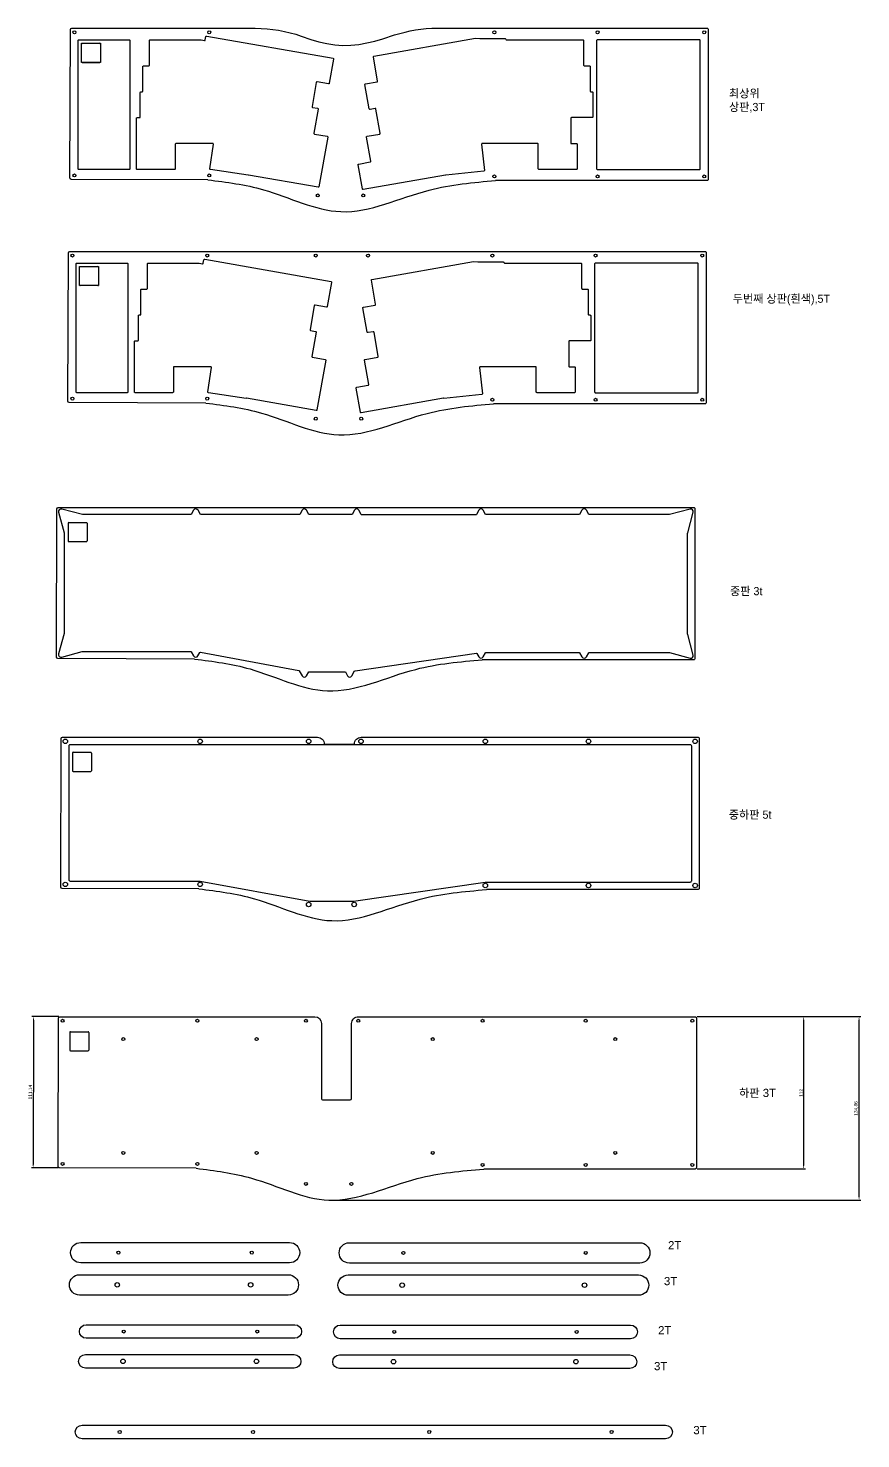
# Model space of a CAD drawing. Header units: millimetres. Extents: x 46 to 4458, y 59 to 1499.
# Drawn here: x 3242 to 3854, y 435 to 1472 of the extents above; entities that cross this region are included whole.
import ezdxf

# ---------------------------------------------------------------- set-up
doc = ezdxf.new("R2010")
doc.units = ezdxf.units.MM
doc.styles.get("Standard").update_dxf_attribs({"font": 'arial.ttf'})
doc.dimstyles.new('ISO-25', dxfattribs={"dimtxt": 2.5, "dimasz": 2.5, "dimexe": 1.25, "dimexo": 0.625, "dimtad": 1, "dimtxsty": 'Standard', "dimcen": 2.5, "dimadec": 0, "dimazin": 0, "dimtfac": 1, "dimtmove": 0, "dimatfit": 3, "dimfxl": 1, "dimarcsym": 0})

# ---------------------------------------------------------------- blocks, each defined once
blk = doc.blocks.new('*D23')
at = {"color": 0, "lineweight": -2, "transparency": 16777216}
for p, q in [((3733.9, 744.9), (3854.1, 744.9)), ((3852.8, 612.5), (3852.8, 742.4)), ((3463.9, 610), (3854.1, 610))]:
    blk.add_line(p, q, dxfattribs=at)
at = {"color": 0, "transparency": 16777216}
for points in [[(3852.4, 742.4), (3853.2, 742.4), (3852.8, 744.9)], [(3852.4, 612.5), (3853.2, 612.5), (3852.8, 610)]]:
    blk.add_solid(points, dxfattribs=at)
at = {"layer": 'Defpoints', "color": 0, "transparency": 16777216}
for p in [(3733.3, 744.9), (3852.8, 744.9), (3463.3, 610)]:
    blk.add_point(p, dxfattribs=at)
at = {"color": 0, "transparency": 16777216, "insert": (3850.7, 677.4), "char_height": 2.5, "attachment_point": 5, "rotation": 90}
blk.add_mtext('134,86', dxfattribs=at)
blk = doc.blocks.new('*D24')
at = {"color": 0, "lineweight": -2, "transparency": 16777216}
for p, q in [((3733.9, 744.9), (3813.4, 744.9)), ((3812.1, 742.4), (3812.1, 635.4)), ((3733.9, 632.9), (3813.4, 632.9))]:
    blk.add_line(p, q, dxfattribs=at)
at = {"color": 0, "transparency": 16777216}
for points in [[(3811.7, 742.4), (3812.5, 742.4), (3812.1, 744.9)], [(3811.7, 635.4), (3812.5, 635.4), (3812.1, 632.9)]]:
    blk.add_solid(points, dxfattribs=at)
at = {"layer": 'Defpoints', "color": 0, "transparency": 16777216}
for p in [(3733.3, 744.9), (3733.3, 632.9), (3812.1, 632.9)]:
    blk.add_point(p, dxfattribs=at)
at = {"color": 0, "transparency": 16777216, "insert": (3810.2, 688.9), "char_height": 2.5, "attachment_point": 5, "rotation": 90}
blk.add_mtext('112', dxfattribs=at)
blk = doc.blocks.new('*D45')
at = {"color": 0, "lineweight": -2, "transparency": 16777216}
for p, q in [((3264.9, 744.9), (3245, 744.9)), ((3246.2, 742.4), (3245.9, 636.3)), ((3264.6, 633.7), (3244.7, 633.8))]:
    blk.add_line(p, q, dxfattribs=at)
at = {"color": 0, "transparency": 16777216}
for points in [[(3245.8, 742.4), (3246.7, 742.4), (3246.3, 744.9)], [(3245.5, 636.3), (3246.4, 636.3), (3245.9, 633.8)]]:
    blk.add_solid(points, dxfattribs=at)
at = {"layer": 'Defpoints', "color": 0, "transparency": 16777216}
for p in [(3265.5, 744.9), (3245.9, 633.8), (3265.2, 633.7)]:
    blk.add_point(p, dxfattribs=at)
at = {"color": 0, "transparency": 16777216, "insert": (3244, 689.4), "char_height": 2.5, "attachment_point": 5, "rotation": 89.8339}
blk.add_mtext('111,14', dxfattribs=at)

msp = doc.modelspace()

# ---------------------------------------------------------------- linework, layer by layer
for p, q in [((3281.9908, 1460.42397), (3294.9908, 1460.42397)), ((3281.9908, 1446.42397), (3294.9908, 1446.42397)), ((3271.63651, 1107.63041), (3271.63651, 1094.63041)), ((3272.13651, 1108.13041), (3285.13651, 1108.13041)), ((3285.63651, 1107.63041), (3285.63651, 1094.63041)), ((3272.13651, 1094.13041), (3285.13651, 1094.13041)), ((3274.80332, 938.6979), (3274.80332, 925.6979)), ((3274.80332, 938.6979), (3274.80332, 925.6979)), ((3275.30332, 939.1979), (3288.30332, 939.1979)), ((3275.30332, 939.1979), (3288.30332, 939.1979)), ((3288.80332, 938.6979), (3288.80332, 925.6979)), ((3288.80332, 938.6979), (3288.80332, 925.6979)), ((3275.30332, 925.1979), (3288.30332, 925.1979)), ((3275.30332, 925.1979), (3288.30332, 925.1979)), ((3272.77089, 733.25875), (3272.77089, 720.25875)), ((3273.27089, 733.75875), (3286.27089, 733.75875)), ((3286.77089, 733.25875), (3286.77089, 720.25875)), ((3273.27089, 719.75875), (3286.27089, 719.75875))]:
    msp.add_line(p, q)
at = {"linetype": 'Continuous'}
for p, q in [((3264.63725, 1115.72442), (3268.70228, 1100.56419)), ((3282.08797, 1113.94929), (3266.93402, 1117.99932)), ((3282.24617, 1113.94218), (3282.08797, 1113.94929)), ((3361.82015, 1113.94218), (3282.24617, 1113.94218)), ((3362.07996, 1114.09218), (3361.82015, 1113.94218)), ((3363.85531, 1117.16718), (3362.07996, 1114.09218)), ((3368.85494, 1114.04394), (3367.07959, 1117.11894)), ((3369.09477, 1113.94218), (3368.85494, 1114.04394)), ((3441.57337, 1113.94218), (3369.09477, 1113.94218)), ((3441.86496, 1114.1336), (3441.57337, 1113.94218)), ((3443.64031, 1117.2086), (3441.86496, 1114.1336)), ((3448.58817, 1114.09218), (3446.81282, 1117.16718)), ((3448.84798, 1113.94218), (3448.58817, 1114.09218)), ((3479.99453, 1113.94218), (3448.84798, 1113.94218)), ((3480.25434, 1114.09218), (3479.99453, 1113.94218)), ((3482.02968, 1117.16718), (3480.25434, 1114.09218)), ((3487.00936, 1114.09218), (3485.234, 1117.16719)), ((3487.26917, 1113.74218), (3487.00936, 1114.09218)), ((3571.35489, 1113.74218), (3487.26917, 1113.74218)), ((3571.6147, 1114.09218), (3571.35489, 1113.74218)), ((3573.39005, 1117.16718), (3571.6147, 1114.09218)), ((3578.3697, 1114.09218), (3576.59434, 1117.16718)), ((3578.6295, 1113.94218), (3578.3697, 1114.09218)), ((3647.18764, 1113.94218), (3578.6295, 1113.94218)), ((3647.44745, 1114.09218), (3647.18764, 1113.94218)), ((3649.2228, 1117.16718), (3647.44745, 1114.09218)), ((3654.20245, 1114.09218), (3652.4271, 1117.16718)), ((3654.46226, 1113.94218), (3654.20245, 1114.09218)), ((3713.32081, 1113.94218), (3654.46226, 1113.94218)), ((3713.52787, 1113.96944), (3713.32081, 1113.94218)), ((3728.67889, 1118.02914), (3713.52787, 1113.96944)), ((3726.8848, 1100.61205), (3730.93483, 1115.766)), ((3268.70228, 1100.56419), (3268.7096, 1100.4052)), ((3268.7096, 1100.4052), (3268.7096, 1026.87447)), ((3726.8577, 1100.40561), (3726.8848, 1100.61205)), ((3726.8577, 1026.07637), (3726.8577, 1100.40561)), ((3268.68234, 1026.66741), (3264.62264, 1011.51639)), ((3268.7096, 1026.87447), (3268.68234, 1026.66741)), ((3726.88496, 1025.86931), (3726.8577, 1026.07637)), ((3730.94467, 1010.71829), (3726.88496, 1025.86931)), ((3266.88842, 1009.25061), (3282.03944, 1013.31032)), ((3282.03944, 1013.31032), (3282.24649, 1013.33758)), ((3282.24649, 1013.33758), (3361.82015, 1013.33758)), ((3361.82015, 1013.33758), (3362.07996, 1013.18758)), ((3362.07996, 1013.18758), (3363.85531, 1010.11258)), ((3367.05961, 1010.11258), (3368.48038, 1012.57344)), ((3368.48038, 1012.57344), (3368.79619, 1012.71818)), ((3368.79619, 1012.71818), (3441.19662, 999.35955)), ((3482.49981, 999.08799), (3571.59529, 1012.04343)), ((3571.59529, 1012.04343), (3571.89921, 1011.89669)), ((3571.89921, 1011.89669), (3573.39005, 1009.31448)), ((3576.59434, 1009.31448), (3578.3697, 1012.38948)), ((3578.3697, 1012.38948), (3578.6295, 1012.53948)), ((3578.6295, 1012.53948), (3647.18764, 1012.53948)), ((3647.18764, 1012.53948), (3647.44745, 1012.38948)), ((3647.44745, 1012.38948), (3649.2228, 1009.31448)), ((3652.4271, 1009.31448), (3654.20245, 1012.38948)), ((3654.20245, 1012.38948), (3654.46226, 1012.53948)), ((3654.46226, 1012.53948), (3713.32081, 1012.53948)), ((3713.32081, 1012.53948), (3713.52787, 1012.51222)), ((3713.52787, 1012.51222), (3728.67889, 1008.45251)), ((3441.19662, 999.35955), (3441.40044, 999.21481)), ((3441.40044, 999.21481), (3443.60853, 995.39029)), ((3446.81282, 995.39029), (3448.50113, 998.31452)), ((3448.50113, 998.31452), (3448.76093, 998.46452)), ((3448.76093, 998.46452), (3475.08156, 998.46452)), ((3475.08156, 998.46452), (3475.34137, 998.31452)), ((3475.34137, 998.31452), (3477.02968, 995.39029)), ((3480.06077, 995.49029), (3482.11092, 999.04125)), ((3482.11092, 999.04125), (3482.49981, 999.08799))]:
    msp.add_line(p, q, dxfattribs=at)
for points in [[(3374.38804, 1360.09252), (3273.93882, 1360.39153, -0.4141981721), (3272.9418, 1361.39445), (3273.26096, 1470.53866, -0.4133573469), (3274.26096, 1471.53573), (3409.17659, 1471.53573, -0.0862527943), (3442.91714, 1465.67168), (3450.04723, 1463.27795), (3455.89866, 1461.59186), (3461.74965, 1460.23621), (3467.60422, 1459.30052), (3473.4664, 1458.87429), (3479.33932, 1459.00659), (3485.22369, 1459.63804), (3491.11979, 1460.69129), (3497.02792, 1462.08896), (3502.94839, 1463.75369), (3511.5731, 1466.55414, -0.0794089004), (3542.74204, 1471.53573), (3741.012, 1471.53573, -0.4142135624), (3742.012, 1470.53573), (3742.012, 1360.53303, -0.4142135624), (3741.012, 1359.53303), (3585.72812, 1359.53303)], [(3372.92331, 1195.96707), (3272.47408, 1196.26608, -0.4141981721), (3271.47706, 1197.269), (3271.79622, 1306.41321, -0.4133573469), (3272.79622, 1307.41028), (3739.54726, 1307.41028, -0.4142135624), (3740.54726, 1306.41028), (3740.54726, 1196.40758, -0.4142135624), (3739.54726, 1195.40758), (3584.26339, 1195.40758)], [(3364.53375, 1007.79896), (3264.08453, 1008.09798, -0.4141981721), (3263.08751, 1009.10089), (3263.40667, 1118.2451, -0.4133573469), (3264.40666, 1119.24218), (3731.1577, 1119.24218, -0.4142135624), (3732.1577, 1118.24218), (3732.1577, 1008.23948, -0.4142135624), (3731.1577, 1007.23948), (3575.87383, 1007.23948)], [(3367.70056, 838.86646), (3267.25134, 839.16547, -0.4141981721), (3266.25432, 840.16839), (3266.57348, 949.3126, -0.4133573469), (3267.57348, 950.30967), (3454.86679, 950.30967, -0.4142135624), (3459.86679, 945.30967), (3459.86679, 945.30967), (3481.94679, 945.30967), (3481.94679, 945.30967, -0.4142135624), (3486.94679, 950.30967), (3734.32452, 950.30967, -0.4142135624), (3735.32452, 949.30967), (3735.32452, 839.30697, -0.4142135624), (3734.32452, 838.30697), (3579.04065, 838.30697)], [(3365.66813, 633.42731), (3265.21891, 633.72632, -0.4141981721), (3264.22189, 634.72924), (3264.54105, 743.87344, -0.4133573469), (3265.54104, 744.87052), (3452.83436, 744.87052, -0.4142134361), (3457.83436, 739.87052), (3457.83438, 684.73178, 0.4142135674), (3458.83438, 683.73178), (3478.91438, 683.73179, 0.4142134311), (3479.91438, 684.73179), (3479.91438, 739.87052, -0.4142135624), (3484.91438, 744.87052), (3732.29208, 744.87052, -0.4142135624), (3733.29208, 743.87052), (3733.29208, 633.86782, -0.4142135624), (3732.29208, 632.86782), (3577.00821, 632.86782)]]:
    msp.add_lwpolyline(points, format="xyb")
for points in [[(3279.4658, 1462.94897), (3316.5658, 1462.94897, -0.4142135624), (3317.0658, 1462.44897), (3317.0658, 1368.19897, -0.4142135624), (3316.5658, 1367.69897), (3279.4658, 1367.69897, -0.4142135624), (3278.9658, 1368.19897), (3278.9658, 1462.44897, -0.4142135624)], [(3331.8533, 1462.94897), (3369.4533, 1462.94897), (3371.86252, 1462.52416, 0.4142135624), (3372.44175, 1462.92974), (3372.86897, 1465.35262, -0.4142135624), (3373.4482, 1465.7582), (3466.26633, 1449.39186, -0.4142135624), (3466.67191, 1448.81263), (3463.53756, 1431.03685, -0.4142135624), (3462.95833, 1430.63128), (3454.56285, 1432.11163, 0.4142135633), (3453.98362, 1431.70605), (3450.84927, 1413.93027, 0.4142135615), (3451.25485, 1413.35104), (3454.96019, 1412.69769, -0.4142135624), (3455.36577, 1412.11846), (3452.23142, 1394.34268, 0.4142135624), (3452.637, 1393.76345), (3461.97051, 1392.1177, -0.4142135624), (3462.37609, 1391.53847), (3455.93375, 1355.0021, -0.4142135624), (3455.35452, 1354.59652), (3404.26175, 1363.60556, 0.0065450795), (3404.24883, 1363.60766), (3403.93382, 1363.65474), (3403.9164, 1363.53822), (3376.14978, 1367.68797, -0.4142135624), (3375.72918, 1368.25638), (3378.40714, 1386.17506, 0.4583636437), (3377.91263, 1386.74897), (3350.9033, 1386.74897, 0.4142135624), (3350.4033, 1386.24897), (3350.4033, 1368.19897, -0.4142135624), (3349.9033, 1367.69897), (3322.3283, 1367.69897, -0.4142135624), (3321.8283, 1368.19897), (3321.8283, 1405.29897, -0.4142135624), (3322.3283, 1405.79897), (3324.1858, 1405.79897, 0.4142135624), (3324.6858, 1406.29897), (3324.6858, 1424.34897, -0.4142135624), (3325.1858, 1424.84897), (3326.0908, 1424.84897, 0.4142135624), (3326.5908, 1425.34897), (3326.5908, 1443.39897, -0.4142135624), (3327.0908, 1443.89897), (3330.8533, 1443.89897, 0.4142135624), (3331.3533, 1444.39897), (3331.3533, 1462.44897, -0.4142135624)], [(3496.33307, 1451.04586), (3570.88301, 1464.19103), (3574.2408, 1463.90147), (3592.7908, 1463.90147, -0.4003633976), (3593.29024, 1463.42522, 0.4003633976), (3593.78967, 1462.94897), (3649.9408, 1462.94897, -0.4142135624), (3650.4408, 1462.44897), (3650.4408, 1444.39897, 0.4142135624), (3650.9408, 1443.89897), (3654.7033, 1443.89897, -0.4142135624), (3655.2033, 1443.39897), (3655.2033, 1425.34897, 0.4142135624), (3655.7033, 1424.84897), (3656.6083, 1424.84897, -0.4142135624), (3657.1083, 1424.34897), (3657.1083, 1406.29897, -0.4142135624), (3656.6083, 1405.79897), (3641.4158, 1405.79897, 0.4142135624), (3640.9158, 1405.29897), (3640.9158, 1387.24897, 0.4142135624), (3641.4158, 1386.74897), (3645.1783, 1386.74897, -0.4142135624), (3645.6783, 1386.24897), (3645.6783, 1368.19897, -0.4142135624), (3645.1783, 1367.69897), (3617.6033, 1367.69897, -0.4142135624), (3617.1033, 1368.19897), (3617.1033, 1386.24897, 0.4142135624), (3616.6033, 1386.74897), (3575.94071, 1386.74897, 0.4452286857), (3575.44345, 1386.1967), (3577.46274, 1366.9844, -0.4142135624), (3577.01775, 1366.43488), (3549.09654, 1363.50024), (3549.08403, 1363.61933), (3548.9638, 1363.60669), (3488.48429, 1352.94253, -0.4142135624), (3487.90506, 1353.34811), (3484.77071, 1371.12389, -0.4142135624), (3485.17629, 1371.70311), (3493.57178, 1373.18346, 0.4142135624), (3493.97736, 1373.76269), (3490.84301, 1391.53847, -0.4142135624), (3491.24859, 1392.1177), (3500.58211, 1393.76345, 0.4142135624), (3500.98769, 1394.34268), (3497.85334, 1412.11846, 0.4142135624), (3497.27411, 1412.52404), (3493.47272, 1411.85375, -0.4142135624), (3492.89349, 1412.25933), (3489.75914, 1430.03511, -0.4142135624), (3490.16472, 1430.61434), (3498.65626, 1432.11163, 0.4142135624), (3499.06184, 1432.69085), (3495.92749, 1450.46663, -0.4142135624)], [(3660.4658, 1367.69897), (3735.6658, 1367.69897, 0.4142135624), (3736.1658, 1368.19897), (3736.1658, 1462.44897, 0.4142135624), (3735.6658, 1462.94897), (3660.4658, 1462.94897, 0.4142135624), (3659.9658, 1462.44897), (3659.9658, 1368.19897, 0.4142135624)], [(3278.00107, 1298.82352), (3315.10107, 1298.82352, -0.4142135624), (3315.60107, 1298.32352), (3315.60107, 1204.07352, -0.4142135624), (3315.10107, 1203.57352), (3278.00107, 1203.57352, -0.4142135624), (3277.50107, 1204.07352), (3277.50107, 1298.32352, -0.4142135624)], [(3330.38857, 1298.82352), (3367.98857, 1298.82352), (3370.39779, 1298.39871, 0.4142135624), (3370.97701, 1298.80429), (3371.40423, 1301.22717, -0.4142135624), (3371.98346, 1301.63275), (3464.80159, 1285.26641, -0.4142135624), (3465.20717, 1284.68718), (3462.07282, 1266.9114, -0.4142135624), (3461.4936, 1266.50583), (3453.09811, 1267.98618, 0.4142135633), (3452.51888, 1267.5806), (3449.38453, 1249.80482, 0.4142135615), (3449.79011, 1249.22559), (3453.49545, 1248.57224, -0.4142135624), (3453.90103, 1247.99301), (3450.76668, 1230.21723, 0.4142135624), (3451.17226, 1229.638), (3460.50578, 1227.99225, -0.4142135624), (3460.91136, 1227.41302), (3454.46901, 1190.87665, -0.4142135624), (3453.88978, 1190.47108), (3402.79701, 1199.48011, 0.0065450795), (3402.7841, 1199.48221), (3402.46908, 1199.52929), (3402.45166, 1199.41277), (3374.68504, 1203.56252, -0.4142135624), (3374.26444, 1204.13093), (3376.94241, 1222.04961, 0.4583636437), (3376.4479, 1222.62352), (3349.43857, 1222.62352, 0.4142135624), (3348.93857, 1222.12352), (3348.93857, 1204.07352, -0.4142135624), (3348.43857, 1203.57352), (3320.86357, 1203.57352, -0.4142135624), (3320.36357, 1204.07352), (3320.36357, 1241.17352, -0.4142135624), (3320.86357, 1241.67352), (3322.72107, 1241.67352, 0.4142135624), (3323.22107, 1242.17352), (3323.22107, 1260.22352, -0.4142135624), (3323.72107, 1260.72352), (3324.62607, 1260.72352, 0.4142135624), (3325.12607, 1261.22352), (3325.12607, 1279.27352, -0.4142135624), (3325.62607, 1279.77352), (3329.38857, 1279.77352, 0.4142135624), (3329.88857, 1280.27352), (3329.88857, 1298.32352, -0.4142135624)], [(3494.86833, 1286.92041), (3569.41828, 1300.06558), (3572.77607, 1299.77602), (3591.32607, 1299.77602, -0.4003633976), (3591.8255, 1299.29977, 0.4003633976), (3592.32494, 1298.82352), (3648.47607, 1298.82352, -0.4142135624), (3648.97607, 1298.32352), (3648.97607, 1280.27352, 0.4142135624), (3649.47607, 1279.77352), (3653.23857, 1279.77352, -0.4142135624), (3653.73857, 1279.27352), (3653.73857, 1261.22352, 0.4142135624), (3654.23857, 1260.72352), (3655.14357, 1260.72352, -0.4142135624), (3655.64357, 1260.22352), (3655.64357, 1242.17352, -0.4142135624), (3655.14357, 1241.67352), (3639.95107, 1241.67352, 0.4142135624), (3639.45107, 1241.17352), (3639.45107, 1223.12352, 0.4142135624), (3639.95107, 1222.62352), (3643.71357, 1222.62352, -0.4142135624), (3644.21357, 1222.12352), (3644.21357, 1204.07352, -0.4142135624), (3643.71357, 1203.57352), (3616.13857, 1203.57352, -0.4142135624), (3615.63857, 1204.07352), (3615.63857, 1222.12352, 0.4142135624), (3615.13857, 1222.62352), (3574.47597, 1222.62352, 0.4452286857), (3573.97871, 1222.07125), (3575.99801, 1202.85895, -0.4142135624), (3575.55301, 1202.30943), (3547.63181, 1199.37479), (3547.61929, 1199.49388), (3547.49906, 1199.48124), (3487.01956, 1188.81708, -0.4142135624), (3486.44033, 1189.22266), (3483.30598, 1206.99844, -0.4142135624), (3483.71156, 1207.57766), (3492.10704, 1209.05801, 0.4142135624), (3492.51262, 1209.63724), (3489.37827, 1227.41302, -0.4142135624), (3489.78385, 1227.99225), (3499.11737, 1229.638, 0.4142135624), (3499.52295, 1230.21723), (3496.3886, 1247.99301, 0.4142135624), (3495.80937, 1248.39859), (3492.00798, 1247.7283, -0.4142135624), (3491.42876, 1248.13388), (3488.29441, 1265.90966, -0.4142135624), (3488.69999, 1266.48889), (3497.19152, 1267.98618, 0.4142135624), (3497.5971, 1268.5654), (3494.46275, 1286.34118, -0.4142135624)], [(3659.00107, 1203.57352), (3734.20107, 1203.57352, 0.4142135624), (3734.70107, 1204.07352), (3734.70107, 1298.32352, 0.4142135624), (3734.20107, 1298.82352), (3659.00107, 1298.82352, 0.4142135624), (3658.50107, 1298.32352), (3658.50107, 1204.07352, 0.4142135624)]]:
    msp.add_lwpolyline(points, format="xyb", close=True, dxfattribs=at)
for points in [[(3281.4908, 1460.42397), (3295.4908, 1460.42397), (3295.4908, 1446.42397), (3281.4908, 1446.42397)], [(3280.02607, 1296.29852), (3294.02607, 1296.29852), (3294.02607, 1282.29852), (3280.02607, 1282.29852)]]:
    msp.add_lwpolyline(points, close=True, dxfattribs=at)
msp.add_lwpolyline([(3368.62427, 844.60507), (3449.23254, 829.73202), (3481.36452, 829.73202), (3578.15901, 843.80697), (3728.82452, 843.80697, 0.4142135624), (3729.82452, 844.80697), (3729.82452, 943.80967, 0.4142135624), (3728.82452, 944.80967), (3273.07642, 944.80967, 0.4142135624), (3272.07642, 943.80967), (3272.07642, 845.60507, 0.4142135624), (3273.07642, 844.60507), (3368.62427, 844.60507)], format="xyb", dxfattribs=at)
for points in [[(3280.93542, 578.87703), (3434.27256, 578.87692, -1), (3434.27256, 563.87692), (3280.93542, 563.87703, -1)], [(3478.28455, 578.71415), (3691.66225, 578.71415, -1), (3691.66225, 563.71415), (3478.28455, 563.71415, -1)], [(3280.06332, 555.17618), (3433.40046, 555.17607, -1), (3433.40046, 540.17607), (3280.06332, 540.17618, -1)], [(3477.41245, 555.0133), (3690.79014, 555.0133, -1), (3690.79014, 540.0133), (3477.41245, 540.0133, -1)], [(3284.88794, 518.41523), (3438.22508, 518.41523, -1), (3438.22508, 508.41523), (3284.88794, 508.41523, -1)], [(3471.60732, 518.14101), (3684.98502, 518.14101, -1), (3684.98502, 508.14101), (3471.60732, 508.14101, -1)], [(3284.33387, 496.48223), (3437.67101, 496.48223, -1), (3437.67101, 486.48223), (3284.33387, 486.48223, -1)], [(3471.05325, 496.20801), (3684.43094, 496.20801, -1), (3684.43094, 486.20801), (3471.05325, 486.20801, -1)], [(3281.83926, 444.54896), (3710.63412, 444.54896, -1), (3710.63412, 434.54896), (3281.83926, 434.54896, -1)]]:
    msp.add_lwpolyline(points, format="xyb", close=True)
for centre in [(3276.2639, 1468.53573), (3375.31175, 1468.53573), (3584.84649, 1468.53573), (3660.67924, 1468.53573), (3739.012, 1468.53573), (3276.2639, 1363.33113), (3375.31175, 1363.33113), (3584.84649, 1362.53303), (3660.67924, 1362.53303), (3739.012, 1362.53303), (3455.06497, 1348.60885), (3488.48612, 1348.60885), (3274.79916, 1304.41028), (3373.84701, 1304.41028), (3453.60023, 1304.41028), (3492.02138, 1304.41028), (3583.38175, 1304.41028), (3659.21451, 1304.41028), (3737.54726, 1304.41028), (3274.79916, 1199.20568), (3373.84701, 1199.20568), (3583.38175, 1198.40758), (3659.21451, 1198.40758), (3737.54726, 1198.40758), (3453.60023, 1184.4834), (3487.02138, 1184.4834), (3267.54398, 741.87052), (3366.59184, 741.87052), (3446.34505, 741.87052), (3484.7662, 741.87052), (3576.12657, 741.87052), (3651.95933, 741.87052), (3730.29208, 741.87052), (3267.54398, 636.66592), (3366.59184, 636.66592), (3576.12657, 635.86782), (3651.95933, 635.86782), (3730.29208, 635.86782), (3446.34505, 621.94363), (3479.7662, 621.94363)]:
    msp.add_circle(centre, 1.1, dxfattribs=at)
for centre, radius in [((3269.57642, 947.30967), 1.65), ((3368.62427, 947.30967), 1.65), ((3448.37749, 947.30967), 1.65), ((3486.79864, 947.30967), 1.65), ((3578.15901, 947.30967), 1.65), ((3653.99176, 947.30967), 1.65), ((3732.32452, 947.30967), 1.65), ((3269.57642, 842.10507), 1.65), ((3368.62427, 842.10507), 1.65), ((3578.15901, 841.30697), 1.65), ((3653.99176, 841.30697), 1.65), ((3732.32452, 841.30697), 1.65), ((3448.37749, 827.38278), 1.65), ((3481.79864, 827.38278), 1.65), ((3312.16465, 728.37046), 1.1), ((3410.16693, 728.37046), 1.1), ((3539.58992, 728.37052), 1.1), ((3673.61654, 728.37052), 1.1), ((3312.16465, 644.73052), 1.1), ((3410.16693, 644.73052), 1.1), ((3539.58992, 644.73052), 1.1), ((3673.61654, 644.73052), 1.1), ((3308.60285, 571.37697), 1.1), ((3406.60513, 571.37697), 1.1), ((3517.96009, 571.21415), 1.1), ((3651.98671, 571.21415), 1.1), ((3307.73074, 547.67612), 1.65), ((3405.73303, 547.67612), 1.65), ((3517.08799, 547.5133), 1.65), ((3651.1146, 547.5133), 1.65), ((3312.55537, 513.41523), 1.1), ((3410.55765, 513.41523), 1.1), ((3511.28286, 513.14101), 1.1), ((3645.30948, 513.14101), 1.1), ((3312.00129, 491.48223), 1.65), ((3410.00358, 491.48223), 1.65), ((3510.72879, 491.20801), 1.65), ((3644.7554, 491.20801), 1.65), ((3309.50669, 439.54896), 1.1), ((3407.50897, 439.54896), 1.1), ((3536.93196, 439.54896), 1.1), ((3670.95858, 439.54896), 1.1)]:
    msp.add_circle(centre, radius)
for centre, start, end in [((3281.9908, 1459.92397), 90, 180), ((3294.9908, 1459.92397), 0, 90), ((3281.9908, 1446.92397), 180, 270), ((3294.9908, 1446.92397), 270, 0), ((3294.9908, 1446.92397), 270, 0), ((3280.52607, 1295.79852), 90, 180), ((3293.52607, 1295.79852), 0, 90), ((3280.52607, 1282.79852), 180, 270), ((3293.52607, 1282.79852), 270, 0), ((3272.13651, 1107.63041), 90, 180), ((3285.13651, 1107.63041), 0, 90), ((3272.13651, 1094.63041), 180, 270), ((3285.13651, 1094.63041), 270, 0), ((3275.30332, 938.6979), 90, 180), ((3275.30332, 938.6979), 90, 180), ((3288.30332, 938.6979), 0, 90), ((3288.30332, 938.6979), 0, 90), ((3275.30332, 925.6979), 180, 270), ((3275.30332, 925.6979), 180, 270), ((3288.30332, 925.6979), 270, 0), ((3288.30332, 925.6979), 270, 0), ((3273.27089, 733.25875), 90, 180), ((3286.27089, 733.25875), 0, 90), ((3273.27089, 720.25875), 180, 270), ((3286.27089, 720.25875), 270, 0)]:
    msp.add_arc(centre, 0.5, start, end)
for centre, radius, start, end in [((3266.38453, 1116.25722), 1.8267, 72.49371112, 196.95824921), ((3365.45416, 1116.25486), 1.84082, 27.99512448, 150.29067633), ((3445.21413, 1116.23543), 1.85039, 30.23433592, 148.26960332), ((3483.63184, 1116.24933), 1.84645, 29.80808666, 150.19251718), ((3574.9922, 1116.24912), 1.84654, 29.81334368, 150.18665632), ((3650.82495, 1116.24936), 1.84642, 29.80687884, 150.19312116), ((3729.16668, 1116.25943), 1.83571, 344.40735698, 105.41001154), ((3266.41087, 1011.03884), 1.85089, 165.04784063, 284.95215937), ((3365.45746, 1011.03039), 1.84642, 209.80687884, 330.19312116), ((3574.9922, 1010.23229), 1.84642, 209.80687884, 330.19312116), ((3650.82495, 1010.23229), 1.84642, 209.80687884, 330.19312116), ((3729.16278, 1010.23439), 1.84642, 254.80687884, 15.19312116), ((3445.21067, 996.3081), 1.84642, 209.80687884, 330.19312116), ((3478.5226, 996.1261), 1.6644, 206.23718249, 337.54198777)]:
    msp.add_arc(centre, radius, start, end, dxfattribs=at)
for points in [[(3374.38804, 1360.09252), (3415.15403, 1352.7753), (3471.98601, 1336.67726), (3536.89006, 1352.49556), (3585.72812, 1359.53303)], [(3372.92331, 1195.96707), (3413.68929, 1188.64985), (3470.52127, 1172.55181), (3535.42532, 1188.37011), (3584.26339, 1195.40758)], [(3364.53375, 1007.79896), (3405.29974, 1000.48174), (3462.13171, 984.3837), (3527.03577, 1000.202), (3575.87383, 1007.23948)], [(3367.70056, 838.86646), (3408.46655, 831.54924), (3465.29853, 815.4512), (3530.20258, 831.26949), (3579.04065, 838.30697)]]:
    msp.add_spline(points, degree=3)
msp.add_open_spline([(3365.66813, 633.42731), (3379.32808, 631.70195), (3412.4693, 627.51596), (3465.5474, 599.56483), (3522.23461, 628.15741), (3560.6768, 631.46335), (3577.00821, 632.86782)], degree=3, knots=[1, 1, 1, 1, 42.4174776649, 101.4854090831, 168.289260545, 217.6317623661, 217.6317623661, 217.6317623661, 217.6317623661])

# ---------------------------------------------------------------- texts
at = {"char_height": 6, "attachment_point": 1}
for s, width, insert in [('{\\fGulim|b0|i0|c129|p50;최상위 상판,3T}', 44.9730191, (3757.22302, 1426.60997)), ('{\\fGulim|b0|i0|c129|p50;두번째 상판(흰색),5T}', 96.3950567, (3759.97429, 1275.67881)), ('{\\fGulim|b0|i0|c129|p50;중판 3t}', 73.7567699, (3758.00096, 1060.70905)), ('{\\fGulim|b0|i0|c129|p50;중하판 5t}', 93.9513843, (3757.07906, 896.37766)), ('{\\fGulim|b0|i0|c129|p50;하판} 3T', 37.5618045, (3764.66429, 691.82777)), ('2T', 51.8577793, (3712.42192, 579.86986)), ('3T', 47.7757891, (3709.43926, 553.47121)), ('2T', 51.8577793, (3705.15031, 517.35083)), ('3T', 47.7757891, (3702.16765, 490.95218)), ('3T', 47.7757891, (3731.03003, 443.9125))]:
    msp.add_mtext_dynamic_manual_height_columns(s, width=width, gutter_width=12.5, heights=[0], dxfattribs=dict(at, insert=insert))

# ---------------------------------------------------------------- dimensions: what is measured, and where the dimension line sits
dim = msp.add_aligned_dim(p1=(3265.54104, 744.87052), p2=(3265.21891, 633.72632), distance=-19.28553, dimstyle='ISO-25')
dim.commit()
dim.dimension.update_dxf_attribs({"geometry": '*D45', "text_midpoint": (3243.96715, 689.36048)})
for base, p1, p2, picture, middle in [((3852.82109, 744.87052), (3463.26609, 610.01205), (3733.29208, 744.87052), '*D23', (3850.69371, 677.44128)), ((3812.10461, 632.86782), (3733.29208, 744.87052), (3733.29208, 632.86782), '*D24', (3810.2245, 688.86917))]:
    dim = msp.add_linear_dim(base=base, p1=p1, p2=p2, angle=90, dimstyle='ISO-25')
    dim.commit()
    dim.dimension.update_dxf_attribs({"geometry": picture, "text_midpoint": middle})

doc.saveas('drawing.dxf')
